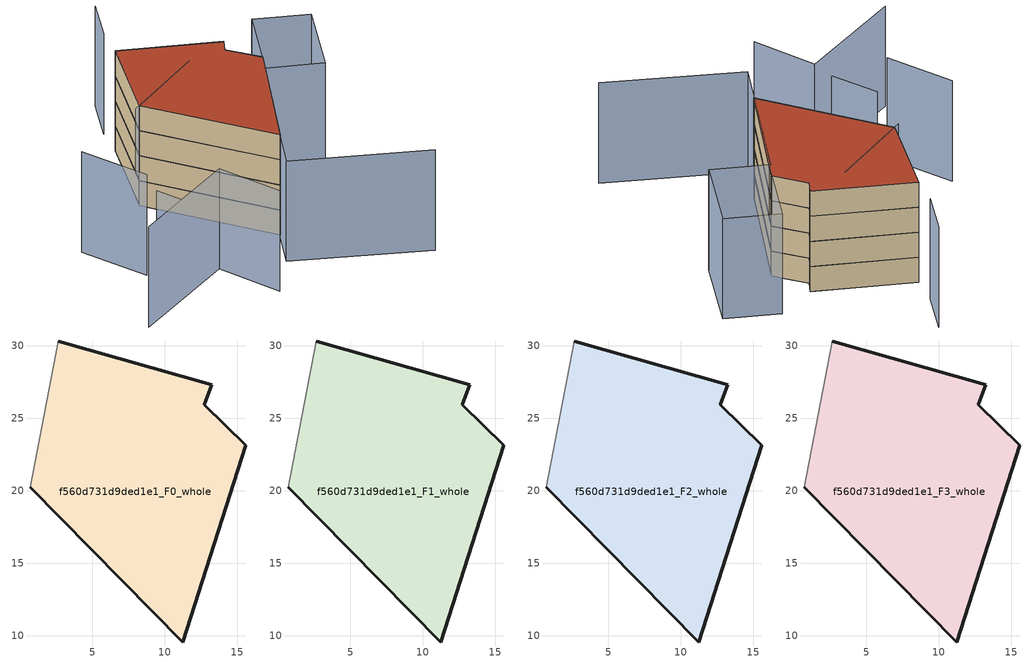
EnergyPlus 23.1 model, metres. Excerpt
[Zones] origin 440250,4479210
f560d731d9ded1e1_F0_whole
 floor ground (EU_floor_Construction): 11.23,9.57 15.59,23.15 12.71,25.92 13.22,27.33 2.66,30.33 0.71,20.26 z0
 wall outside (EU_wall_Construction): 2.66,30.33 13.22,27.33 12.71,25.92 15.59,23.15 11.23,9.57 0.71,20.26 z0:3
 wall adiabatic (EU_wall_Construction): 0.71,20.26 2.66,30.33 z0:3
f560d731d9ded1e1_F1_whole
 floor to f560d731d9ded1e1_F0_whole (EU_floor_Construction): 11.23,9.57 15.59,23.15 12.7,25.92 13.22,27.33 2.66,30.33 0.71,20.26 z3
 wall outside (EU_wall_Construction): 2.66,30.33 13.22,27.33 12.71,25.92 15.59,23.15 11.23,9.57 0.71,20.26 z3:6
 wall adiabatic (EU_wall_Construction): 0.71,20.26 2.66,30.33 z3:6
f560d731d9ded1e1_F2_whole
 floor to f560d731d9ded1e1_F1_whole (EU_floor_Construction): 11.23,9.57 15.59,23.15 12.7,25.92 13.22,27.33 2.66,30.33 0.71,20.26 z6
 wall outside (EU_wall_Construction): 2.66,30.33 13.22,27.33 12.71,25.92 15.59,23.15 11.23,9.57 0.71,20.26 z6:9
 wall adiabatic (EU_wall_Construction): 0.71,20.26 2.66,30.33 z6:9
f560d731d9ded1e1_F3_whole
 floor to f560d731d9ded1e1_F2_whole (EU_floor_Construction): 11.23,9.57 15.59,23.15 12.7,25.92 13.22,27.33 2.66,30.33 0.71,20.26 z9
 wall outside (EU_wall_Construction): 2.66,30.33 13.22,27.33 12.71,25.92 15.59,23.15 11.23,9.57 0.71,20.26 z9:12
 wall adiabatic (EU_wall_Construction): 0.71,20.26 2.66,30.33 z9:12
 roof outside (EU_roof_Construction): 13.22,27.33 12.71,25.92 15.59,23.15 11.23,9.57 0.71,20.26 2.66,30.33 z12
shading: -7.61,-0.09 3.15,6.55 / 3.15,6.55 6.99,0.34 / -8.04,15.03 -3.88,8.56 / 24.17,0.61 9.84,5 / 9.84,5 14.86,21.4 / 8.61,25.59 0.12,19.86 / 2.91,33.59 4.26,38.49 / 20.77,19.53 14.97,21.19 / 14.97,21.19 17.44,29.82 / 17.44,29.82 23.23,28.17 / 23.23,28.17 20.77,19.53 z0:12; -2.28,9.59 0.67,5.02 z0:9
[Building]
EU S2 Campaign: North Axis=0; Terrain=City; Solar Distribution=FullExterior
[Site:Location]
Madrid: Latitude=40.5; Longitude=-3.5; Time Zone=1; Elevation=609
[SizingPeriod:WeatherFileDays]
AnnualSizingPeriod: Begin Month=1; Begin Day of Month=1; End Month=12; End Day of Month=31; Day of Week for Start Day=Monday; Use Weather File Daylight Saving Period=No; Use Weather File Rain and Snow Indicators=No
[MATERIAL]
EU_InternalMass_Material: Roughness=MediumRough; Thickness=0.1; Conductivity=1; Density=1800; Specific Heat=900; Thermal Absorptance=0.9; Solar Absorptance=0.7; Visible Absorptance=0.7
[MATERIAL:NOMASS] Roughness=MediumRough; Thermal Absorptance=0.9; Solar Absorptance=0.7; Visible Absorptance=0.7
Name | Thermal Resistance
EU_wall_NoMass | 1.60022
EU_roof_NoMass | 1.57597
EU_floor_NoMass | 0.470652
[CONSTRUCTION]
EU_wall_Construction: EU_wall_NoMass
EU_roof_Construction: EU_roof_NoMass
EU_floor_Construction: EU_floor_NoMass
EU_InternalMass_Construction: EU_InternalMass_Material
[ZONE] Type=1; Multiplier=1; Ceiling Height=autocalculate; Volume=548.097; Floor Area=autocalculate; Part of Total Floor Area=Yes
f560d731d9ded1e1_F0_whole; f560d731d9ded1e1_F1_whole; f560d731d9ded1e1_F2_whole; f560d731d9ded1e1_F3_whole
[INTERNALMASS] Construction=EU_InternalMass_Construction; Surface Area=182.699
Name | Zone or ZoneList
f560d731d9ded1e1_F0_whole_EU_InternalMass | f560d731d9ded1e1_F0_whole
f560d731d9ded1e1_F1_whole_EU_InternalMass | f560d731d9ded1e1_F1_whole
f560d731d9ded1e1_F2_whole_EU_InternalMass | f560d731d9ded1e1_F2_whole
f560d731d9ded1e1_F3_whole_EU_InternalMass | f560d731d9ded1e1_F3_whole
[OTHEREQUIPMENT] Fuel Type=Electricity; Design Level Calculation Method=Watts/Area; Power per Zone Floor Area=1; Fraction Latent=0; Fraction Radiant=0; Fraction Lost=0; Carbon Dioxide Generation Rate=0; EndUse Subcategory=EU_Step8_InternalGains
Name | Zone or ZoneList or Space or SpaceList | Schedule
EU_Step8_InternalGain_f560d731d9ded1e1_F0_whole_f000 | f560d731d9ded1e1_F0_whole | EU_Step8_GainSchedule_f560d731d9ded1e1_F0_whole_f000
EU_Step8_InternalGain_f560d731d9ded1e1_F1_whole_f000 | f560d731d9ded1e1_F1_whole | EU_Step8_GainSchedule_f560d731d9ded1e1_F1_whole_f000
EU_Step8_InternalGain_f560d731d9ded1e1_F2_whole_f000 | f560d731d9ded1e1_F2_whole | EU_Step8_GainSchedule_f560d731d9ded1e1_F2_whole_f000
EU_Step8_InternalGain_f560d731d9ded1e1_F3_whole_f000 | f560d731d9ded1e1_F3_whole | EU_Step8_GainSchedule_f560d731d9ded1e1_F3_whole_f000
[ZONEVENTILATION:DESIGNFLOWRATE] Schedule=EU_AlwaysOn; Design Flow Rate Calculation Method=AirChanges/Hour; Air Changes per Hour=0.480704; Ventilation Type=Natural; Fan Pressure Rise=0; Fan Total Efficiency=1; Constant Term Coefficient=1; Temperature Term Coefficient=0; Velocity Term Coefficient=0; Velocity Squared Term Coefficient=0; Minimum Indoor Temperature=-100; Maximum Indoor Temperature=100; Delta Temperature=-100; Minimum Outdoor Temperature=-100; Maximum Outdoor Temperature=100; Maximum Wind Speed=40
Name | Zone or ZoneList or Space or SpaceList
EU_ConstantAir_f560d731d9ded1e1_F0_whole | f560d731d9ded1e1_F0_whole
EU_ConstantAir_f560d731d9ded1e1_F1_whole | f560d731d9ded1e1_F1_whole
EU_ConstantAir_f560d731d9ded1e1_F2_whole | f560d731d9ded1e1_F2_whole
EU_ConstantAir_f560d731d9ded1e1_F3_whole | f560d731d9ded1e1_F3_whole
[HVACTEMPLATE:THERMOSTAT] Constant Heating Setpoint=20; Constant Cooling Setpoint=50
EU_HeatOnly_f560d731d9ded1e1_F0_whole; EU_HeatOnly_f560d731d9ded1e1_F1_whole; EU_HeatOnly_f560d731d9ded1e1_F2_whole; EU_HeatOnly_f560d731d9ded1e1_F3_whole
[HVACTEMPLATE:ZONE:IDEALLOADSAIRSYSTEM] System Availability Schedule=EU_AlwaysOn; Maximum Heating Supply Air Temperature=50; Minimum Cooling Supply Air Temperature=13; Maximum Heating Supply Air Humidity Ratio=0.0156; Minimum Cooling Supply Air Humidity Ratio=0.0077; Heating Limit=NoLimit; Cooling Limit=NoLimit; Heating Availability Schedule=EU_AlwaysOn; Cooling Availability Schedule=EU_CoolingOff; Dehumidification Control Type=ConstantSensibleHeatRatio; Cooling Sensible Heat Ratio=0.7; Dehumidification Setpoint=60; Humidification Control Type=None; Humidification Setpoint=30; Outdoor Air Method=None; Outdoor Air Flow Rate per Person=0.00944; Outdoor Air Flow Rate per Zone Floor Area=0; Outdoor Air Flow Rate per Zone=0; Demand Controlled Ventilation Type=None; Outdoor Air Economizer Type=NoEconomizer; Heat Recovery Type=None; Sensible Heat Recovery Effectiveness=0.7; Latent Heat Recovery Effectiveness=0.65
Name | Template Thermostat
f560d731d9ded1e1_F0_whole | EU_HeatOnly_f560d731d9ded1e1_F0_whole
f560d731d9ded1e1_F1_whole | EU_HeatOnly_f560d731d9ded1e1_F1_whole
f560d731d9ded1e1_F2_whole | EU_HeatOnly_f560d731d9ded1e1_F2_whole
f560d731d9ded1e1_F3_whole | EU_HeatOnly_f560d731d9ded1e1_F3_whole
[SIZING:ZONE] Zone Cooling Design Supply Air Temperature Input Method=SupplyAirTemperature; Zone Cooling Design Supply Air Temperature=13; Zone Heating Design Supply Air Temperature Input Method=SupplyAirTemperature; Zone Heating Design Supply Air Temperature=50; Zone Cooling Design Supply Air Humidity Ratio=0.008; Zone Heating Design Supply Air Humidity Ratio=0.008; Cooling Design Air Flow Method=DesignDay; Cooling Design Air Flow Rate=0; Cooling Minimum Air Flow per Zone Floor Area=0.000762; Cooling Minimum Air Flow=0; Cooling Minimum Air Flow Fraction=0.2; Heating Design Air Flow Method=DesignDay; Heating Design Air Flow Rate=0; Heating Maximum Air Flow per Zone Floor Area=0.002032; Heating Maximum Air Flow=0.141576; Heating Maximum Air Flow Fraction=0.3; Account for Dedicated Outdoor Air System=No; Dedicated Outdoor Air System Control Strategy=NeutralSupplyAir; Dedicated Outdoor Air Low Setpoint Temperature for Design=autosize; Dedicated Outdoor Air High Setpoint Temperature for Design=autosize; Zone Load Sizing Method=Sensible Load Only No Latent Load; Zone Latent Cooling Design Supply Air Humidity Ratio Input Method=HumidityRatioDifference; Zone Cooling Design Supply Air Humidity Ratio Difference=0.005; Zone Latent Heating Design Supply Air Humidity Ratio Input Method=HumidityRatioDifference; Zone Humidification Design Supply Air Humidity Ratio Difference=0.005
f560d731d9ded1e1_F0_whole; f560d731d9ded1e1_F1_whole; f560d731d9ded1e1_F2_whole; f560d731d9ded1e1_F3_whole
[SCHEDULE:CONSTANT]
Name | Hourly Value
EU_AlwaysOn | 1
EU_CoolingOff | 0
[SCHEDULE:FILE] Column Number=1; Rows to Skip at Top=0; Number of Hours of Data=8760; Column Separator=Comma; Interpolate to Timestep=No; Minutes per Item=60; Adjust Schedule for Daylight Savings=Yes
Name | File
EU_Step8_GainSchedule_f560d731d9ded1e1_F0_whole_f000 | ../../schedules/f560d731d9ded1e1/f560d731d9ded1e1_F0_whole_f000_gain.csv
EU_Step8_GainSchedule_f560d731d9ded1e1_F1_whole_f000 | ../../schedules/f560d731d9ded1e1/f560d731d9ded1e1_F1_whole_f000_gain.csv
EU_Step8_GainSchedule_f560d731d9ded1e1_F2_whole_f000 | ../../schedules/f560d731d9ded1e1/f560d731d9ded1e1_F2_whole_f000_gain.csv
EU_Step8_GainSchedule_f560d731d9ded1e1_F3_whole_f000 | ../../schedules/f560d731d9ded1e1/f560d731d9ded1e1_F3_whole_f000_gain.csv
